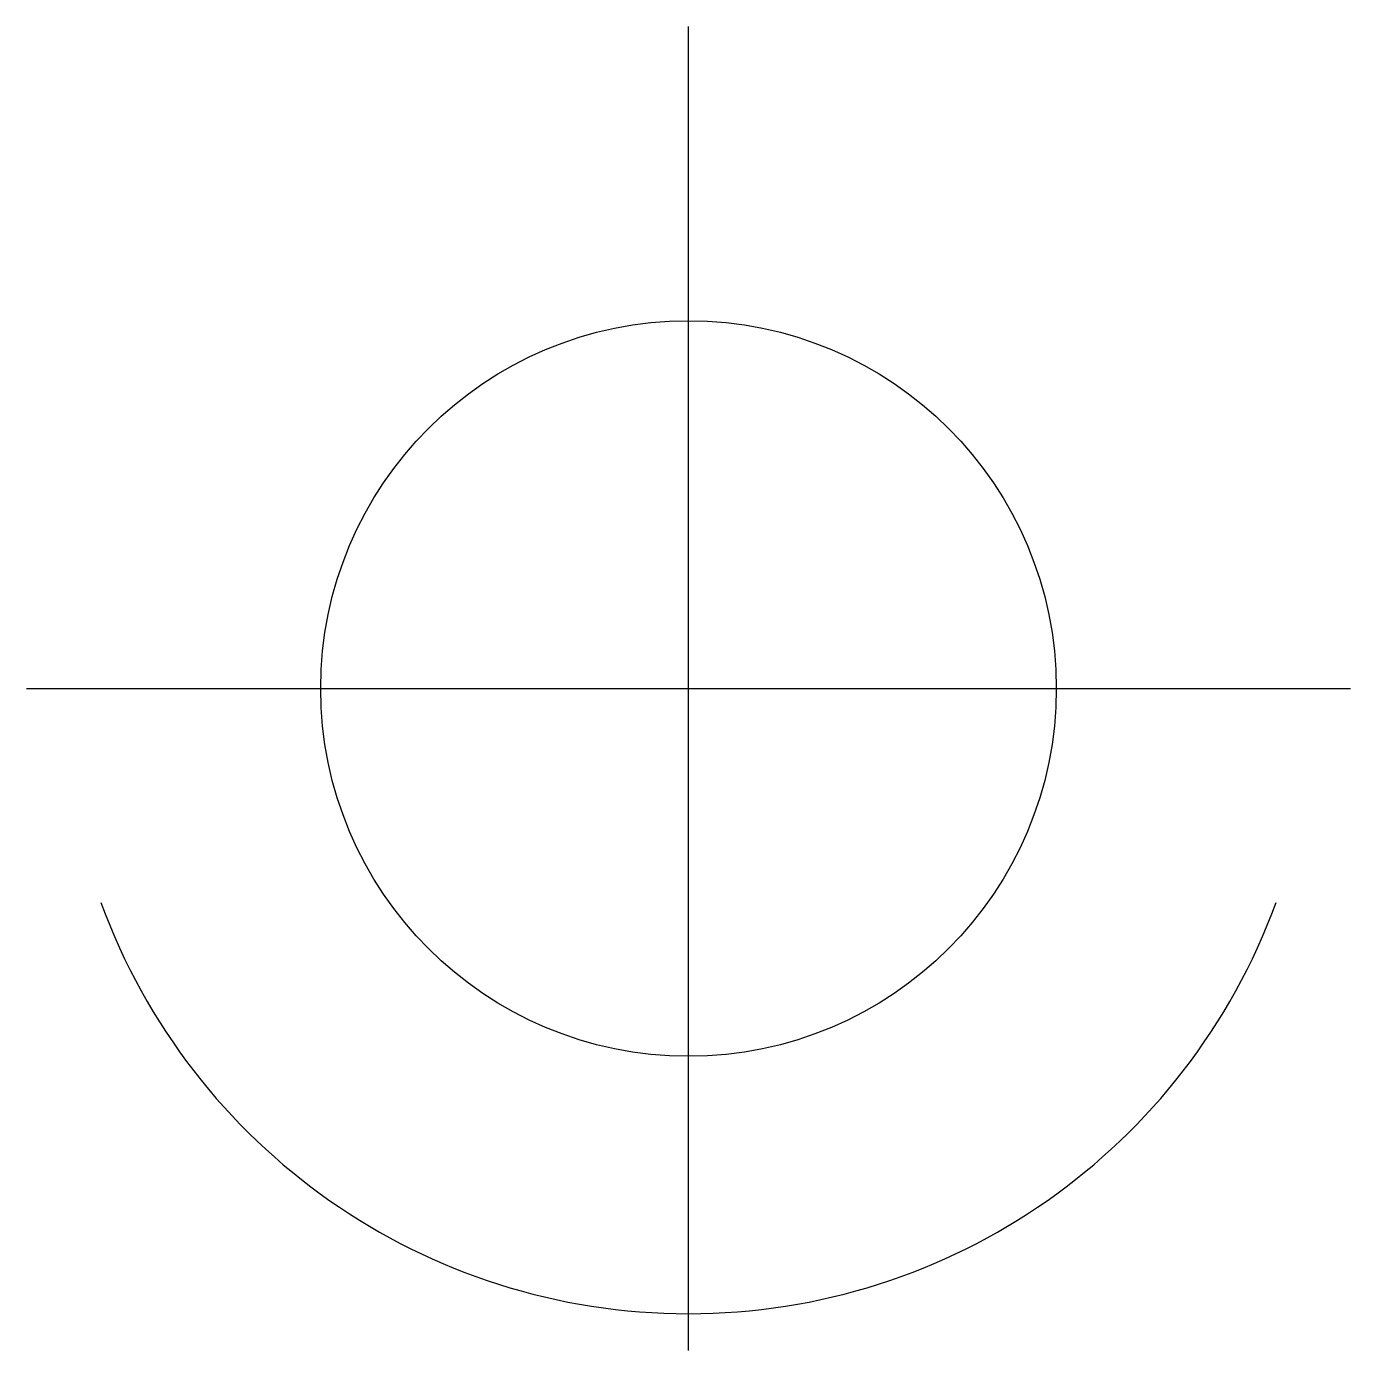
# Model space of a CAD drawing. Header units: metres. Extents: x -0.18 to 0.18, y -0.18 to 0.18.
import ezdxf

# ---------------------------------------------------------------- set-up
doc = ezdxf.new("R2010")
doc.units = ezdxf.units.M

msp = doc.modelspace()

# ---------------------------------------------------------------- linework, layer by layer
for p, q in [((0, -0.18), (0, 0.18)), ((-0.18, 0), (0.18, 0))]:
    msp.add_line(p, q)
msp.add_circle((0, 0), 0.1)
msp.add_arc((0, 0), 0.17, 200, 340)

doc.saveas('drawing.dxf')
